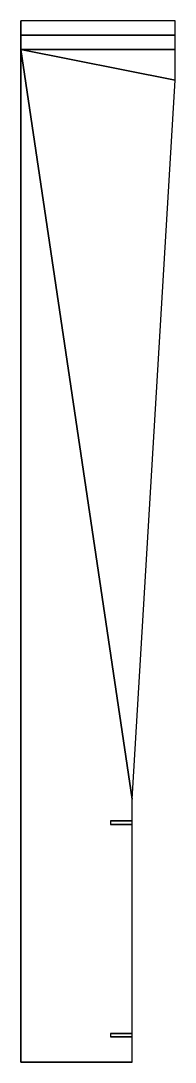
# Model space of a CAD drawing. Extents: x -1.25 to 1.25, y 0.22 to 3.11.
# Drawn here: x -1.25 to -0.82, y 0.22 to 3.11 of the extents above.
import ezdxf

# ---------------------------------------------------------------- set-up
doc = ezdxf.new("R2010")
doc.units = 0
doc.layers.add('FENDERS', color=6, linetype='CONTINUOUS')

msp = doc.modelspace()

# ---------------------------------------------------------------- linework, layer by layer
at = {"layer": 'FENDERS'}
for points in [[(-0.82, 3.07, 1.06), (-0.82, 3.11, 1.03), (-1.25, 3.11, 1.03), (-1.25, 3.07, 1.06)], [(-1.25, 3.07, 1.06), (-1.25, 3.11, 1.03), (-1.25, 3.11, 1.03), (-1.25, 3.07, 1.04)], [(-0.82, 3.03, 1.07), (-0.82, 3.07, 1.06), (-1.25, 3.07, 1.06), (-1.25, 3.03, 1.07)], [(-1.25, 3.03, 1.07), (-1.25, 3.07, 1.06), (-1.25, 3.07, 1.04), (-1.25, 3.03, 1.05)], [(-0.94, 0.22, 1.07), (-0.94, 0.95, 1.07), (-1.25, 3.03, 1.07), (-1.25, 0.22, 1.07)], [(-0.94, 0.95, 1.07), (-0.82, 2.9449, 1.07), (-1.25, 3.03, 1.07)], [(-0.82, 2.9449, 1.07), (-0.82, 3.03, 1.07), (-1.25, 3.03, 1.07)], [(-1.25, 0.22, 1.07), (-1.25, 3.03, 1.07), (-1.25, 3.03, 1.05), (-1.25, 0.22, 1.05)], [(-1, 0.89, 1.07), (-1, 0.88, 1.07), (-0.94, 0.88, 1.22), (-0.94, 0.89, 1.22)], [(-0.94, 0.89, 1.07), (-1, 0.89, 1.07), (-0.94, 0.89, 1.22), (-0.94, 0.89, 1.07)], [(-1, 0.88, 1.07), (-0.94, 0.88, 1.07), (-0.94, 0.88, 1.07), (-0.94, 0.88, 1.22)], [(-0.94, 0.3, 1.07), (-1, 0.3, 1.07), (-0.94, 0.3, 1.22), (-0.94, 0.3, 1.07)], [(-1, 0.3, 1.07), (-1, 0.29, 1.07), (-0.94, 0.29, 1.22), (-0.94, 0.3, 1.22)], [(-1, 0.29, 1.07), (-0.94, 0.29, 1.07), (-0.94, 0.29, 1.07), (-0.94, 0.29, 1.22)], [(-0.94, 0.22, 1.12), (-0.94, 0.22, 1.07), (-1.25, 0.22, 1.07), (-1.25, 0.22, 1.12)]]:
    msp.add_3dface(points, dxfattribs=at)

doc.saveas('drawing.dxf')
